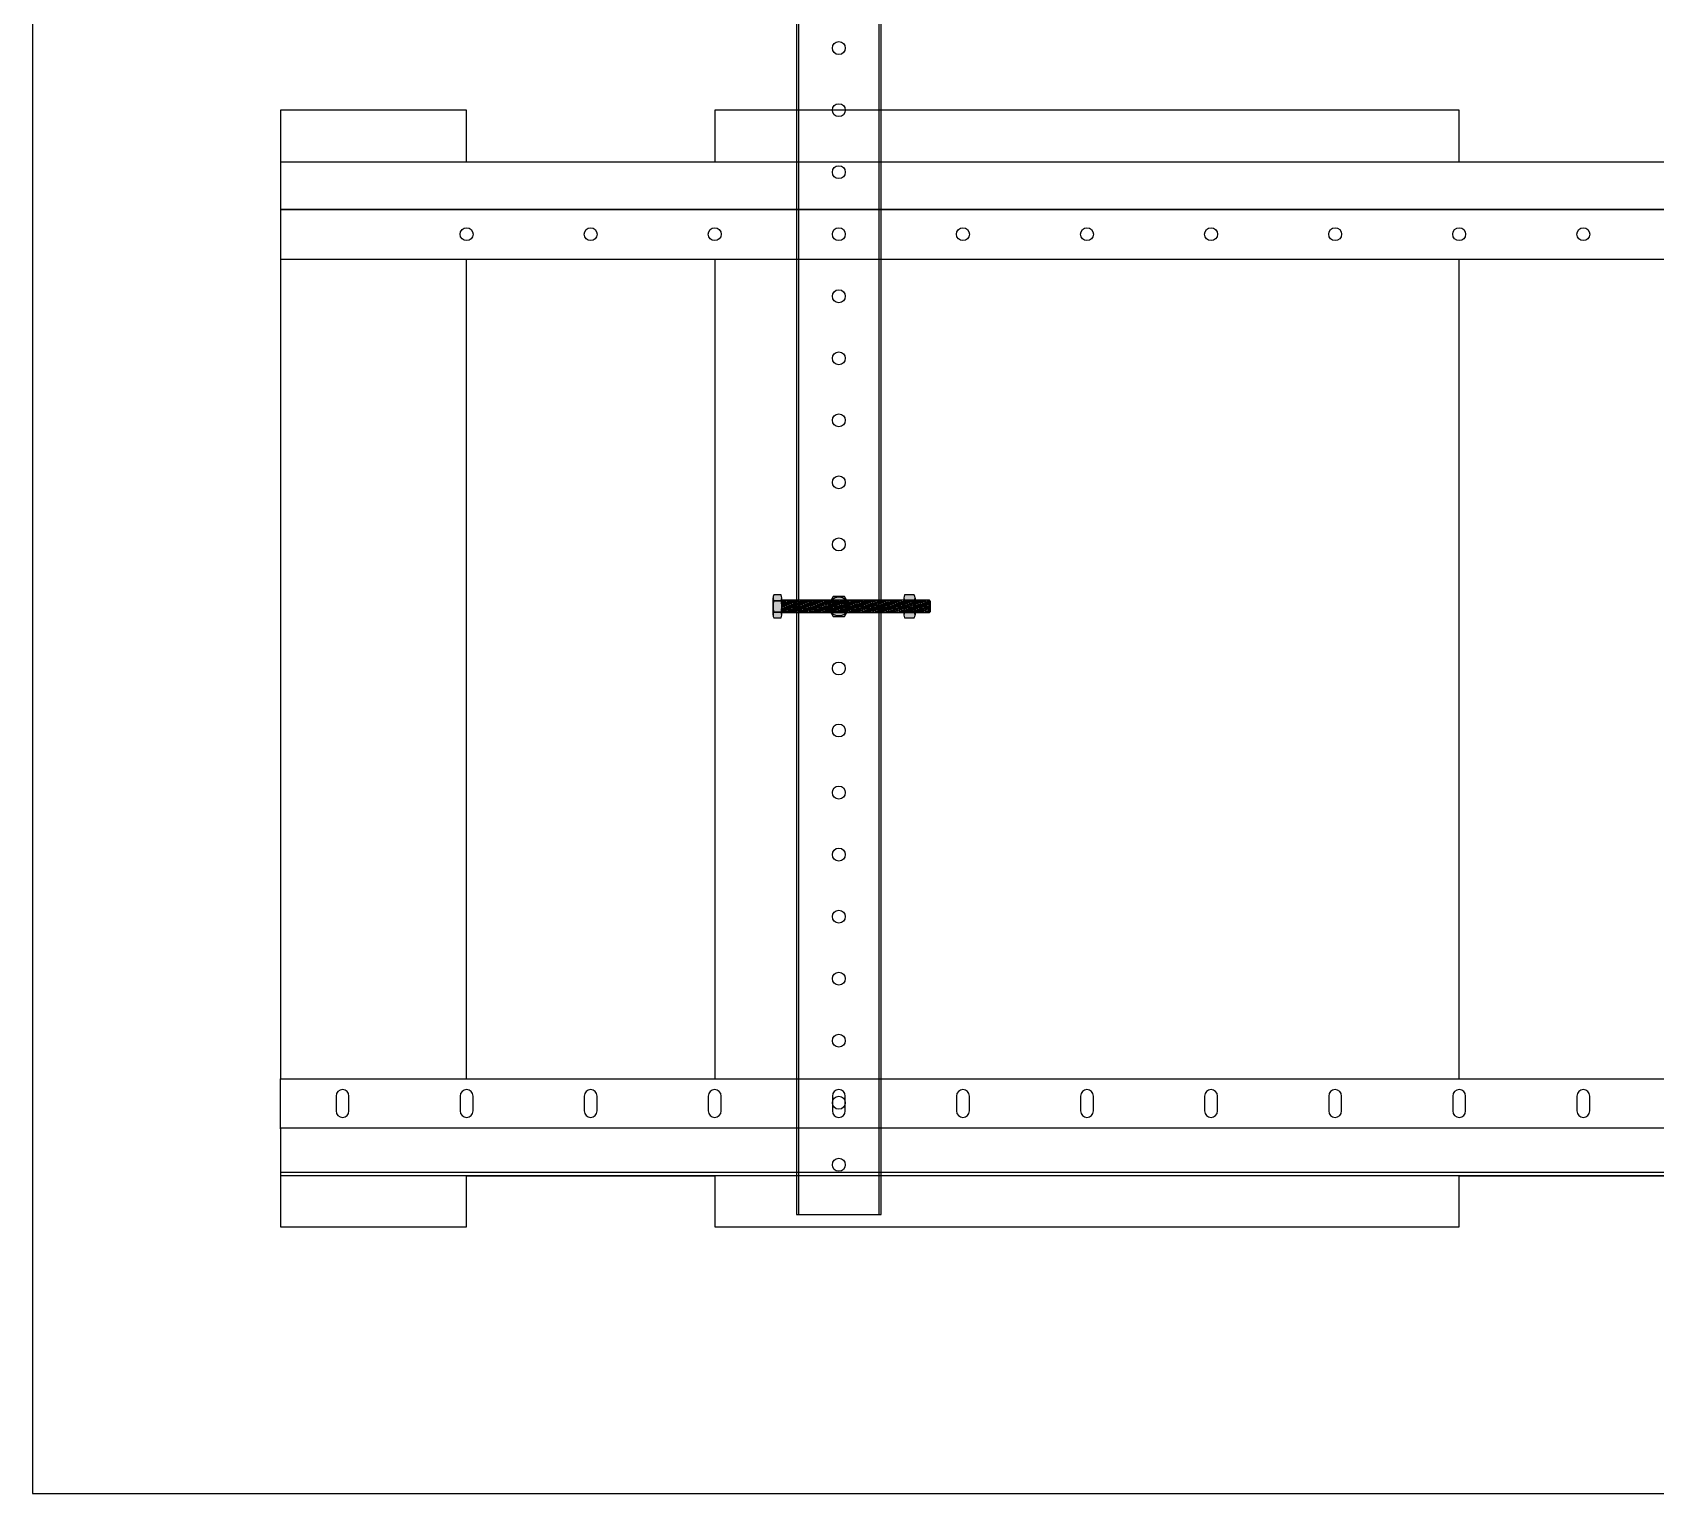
# Model space of a CAD drawing. Header units: millimetres. Extents: x -962357 to -591296, y -223672 to 59420.
# Drawn here: x -842405 to -841751, y -175226 to -174638 of the extents above; entities that cross this region are included whole.
import ezdxf

# ---------------------------------------------------------------- set-up
doc = ezdxf.new("R2010")
doc.units = ezdxf.units.MM
for name, color, linetype in [('000 - H A T C H', 8, 'Continuous'), ('000 - WIPEOUT', 250, 'Continuous'), ('001 - ASCESSORIES', 251, 'Continuous'), ('A11_ALU.SOLID SHEET', 2, 'Continuous')]:
    doc.layers.add(name, color=color, linetype=linetype)
pattern_1 = [(110, (-0.5, 0), (-0.939693, -0.34202), []), (110, (-0.2012, 0.6409), (-0.939693, -0.34202), [1.25, -0.25, 0, -0.25])]

# ---------------------------------------------------------------- blocks, each defined once
blk = doc.blocks.new('*U4876')
at = {"color": 3}
blk.add_wipeout([(-225, 7950), (225, 7950), (225, 7650), (-225, 7650)], dxfattribs=at).dxf.layer = '000 - WIPEOUT'
at = {"layer": 'A11_ALU.SOLID SHEET', "color": 0, "linetype": 'ByBlock'}
blk.add_lwpolyline([(-225, 7650), (225, 7650), (225, 7950), (-225, 7950)], close=True, dxfattribs=at)
blk = doc.blocks.new('*U4882')
at = {"layer": 'Defpoints'}
for p in [(0, 400), (0, 0)]:
    blk.add_point(p, dxfattribs=at)
blk.add_wipeout([(225, 250), (225, 325), (-225, 325), (-225, 250)]).dxf.layer = '000 - WIPEOUT'
at = {"layer": 'A11_ALU.SOLID SHEET', "color": 0}
blk.add_lwpolyline([(225, 250), (225, 325), (-225, 325), (-225, 250)], close=True, dxfattribs=at)
blk = doc.blocks.new('*U4940')
at = {"linetype": 'ByBlock'}
blk.add_wipeout([(8100, 0), (7200, 0), (7200, 39), (8100, 39)], dxfattribs=at).dxf.layer = '001 - ASCESSORIES'
at = {"color": 1, "linetype": 'ByBlock'}
blk.add_lwpolyline([(7200, 20), (8100, 20), (8100, 39), (7200, 39)], close=True, dxfattribs=at)
for points in [[(7577.6, 7), (7577.6, 13, 1), (7572.4, 13), (7572.4, 7, 1)], [(7627.6, 7), (7627.6, 13, 1), (7622.4, 13), (7622.4, 7, 1)], [(7677.6, 7), (7677.6, 13, 1), (7672.4, 13), (7672.4, 7, 1)], [(7727.6, 7), (7727.6, 13, 1), (7722.4, 13), (7722.4, 7, 1)], [(7777.6, 7), (7777.6, 13, 1), (7772.4, 13), (7772.4, 7, 1)], [(7827.6, 7), (7827.6, 13, 1), (7822.4, 13), (7822.4, 7, 1)], [(7877.6, 7), (7877.6, 13, 1), (7872.4, 13), (7872.4, 7, 1)], [(7927.6, 7), (7927.6, 13, 1), (7922.4, 13), (7922.4, 7, 1)], [(7977.6, 7), (7977.6, 13, 1), (7972.4, 13), (7972.4, 7, 1)], [(8027.6, 7), (8027.6, 13, 1), (8022.4, 13), (8022.4, 7, 1)], [(8077.6, 7), (8077.6, 13, 1), (8072.4, 13), (8072.4, 7, 1)]]:
    blk.add_lwpolyline(points, format="xyb", close=True, dxfattribs=at)
at = {"layer": '001 - ASCESSORIES'}
blk.add_lwpolyline([(7200, 37.8), (8100, 37.8), (8100, 39), (7200, 39)], close=True, dxfattribs=at)
at = {"layer": '001 - ASCESSORIES', "color": 1, "linetype": 'ByBlock'}
blk.add_lwpolyline([(8100, 0), (7200, 0), (7200, 20), (8100, 20)], close=True, dxfattribs=at)
blk = doc.blocks.new('*U4941')
at = {"linetype": 'ByBlock'}
blk.add_wipeout([(7200, -39), (8125, -39), (8125, 0), (7200, 0)], dxfattribs=at).dxf.layer = '000 - WIPEOUT'
at = {"layer": '001 - ASCESSORIES', "color": 1, "linetype": 'ByBlock'}
blk.add_lwpolyline([(8125, 0), (7200, 0), (7200, -20), (8125, -20)], close=True, dxfattribs=at)
at = {"layer": '001 - ASCESSORIES', "linetype": 'ByBlock'}
blk.add_lwpolyline([(8125, -20), (7200, -20), (7200, -39), (8125, -39)], close=True, dxfattribs=at)
for centre in [(7600, -10), (7650, -10), (7700, -10), (7750, -10), (7800, -10), (7850, -10), (7900, -10), (7950, -10), (8000, -10), (8050, -10)]:
    blk.add_circle(centre, 2.6, dxfattribs=at)
blk = doc.blocks.new('*U4907')
at = {"layer": '001 - ASCESSORIES'}
blk.add_lwpolyline([(2020, 17), (1500, 17), (1500, -17), (2020, -17)], close=True, dxfattribs=at)
at = {"layer": '001 - ASCESSORIES', "color": 0}
blk.add_lwpolyline([(2020, 16.2), (1500, 16.2), (1500, -16.2), (2020, -16.2)], close=True, dxfattribs=at)
at = {"layer": '001 - ASCESSORIES'}
for centre in [(1550, 0), (1575, 0), (1600, 0), (1625, 0), (1650, 0), (1675, 0), (1700, 0), (1725, 0), (1750, 0), (1775, 0), (1800, 0), (1825, 0), (1850, 0), (1875, 0), (1900, 0), (1925, 0), (1950, 0), (1975, 0), (2000, 0)]:
    blk.add_circle(centre, 2.6, dxfattribs=at)
blk = doc.blocks.new('*U4663')
at = {"layer": '001 - ASCESSORIES', "color": 0}
blk.add_lwpolyline([(4.62, 0), (2.31, 4), (-2.31, 4), (-4.62, 0), (-2.31, -4), (2.31, -4)], close=True, dxfattribs=at)
at = {"layer": '001 - ASCESSORIES', "color": 8}
blk.add_circle((0, 0), 3.85, dxfattribs=at)
at = {"layer": '001 - ASCESSORIES', "color": 0}
blk.add_circle((0, 0), 2.6, dxfattribs=at)
blk = doc.blocks.new('*U4664')
at = {"layer": '000 - H A T C H'}
h = blk.add_hatch(color=250, dxfattribs=at)
h.dxf.hatch_style = 1
h.paths.add_polyline_path([(4, -2.31), (4, 2.31), (0, 4.62), (-4, 2.31), (-4, -2.31), (0, -4.62)])
h.paths.add_polyline_path([(0, -2.6, -1), (0, 2.6, -1)], flags=16)
at = {"layer": '001 - ASCESSORIES', "color": 0, "rotation": 270}
blk.add_blockref('*U4663', (0, 0), dxfattribs=at)
blk = doc.blocks.new('*U4682')
at = {"color": 1}
for p, q in [((-3.46, 3.5), (3.46, 3.5)), ((-3.46, 0), (3.46, 0))]:
    blk.add_line(p, q, dxfattribs=at)
at = {"color": 0}
for points in [[(-2.31, 3.21, 0.249855), (-4.62, 3.21), (-4.62, 0.29, 0.249855), (-2.31, 0.29)], [(2.31, 3.21, 0.062432), (0, 3.5, 0.062432), (-2.31, 3.21), (-2.31, 0.29, 0.061701), (0, 0, 0.061701), (2.31, 0.29)], [(4.62, 3.21, 0.249855), (2.31, 3.21), (2.31, 0.29, 0.249855), (4.62, 0.29)]]:
    blk.add_lwpolyline(points, format="xyb", close=True, dxfattribs=at)
blk = doc.blocks.new('*U4696')
at = {"layer": '000 - H A T C H'}
h = blk.add_hatch(dxfattribs=at)
h.set_pattern_fill('ANSI35', color=8, scale=4, angle=65)
h.set_pattern_definition(pattern_1)
h.paths.add_polyline_path([(0, -2.5), (59.5, -2.5), (59.5, 2.5), (0, 2.5)])
at = {"color": 8}
blk.add_line((59.5, -2.5), (59.5, 2.5), dxfattribs=at)
at = {"color": 1}
blk.add_lwpolyline([(59.5, 2.5), (0, 2.5), (0, -2.5), (59.5, -2.5), (60, -2), (60, 2)], close=True, dxfattribs=at)
blk = doc.blocks.new('*U4748')
at = {"layer": '000 - H A T C H'}
h = blk.add_hatch(color=250, dxfattribs=at)
h.dxf.hatch_style = 1
edge = h.paths.add_edge_path()
edge.add_line((-0.29, -4.62), (-3.21, -4.62))
edge.add_arc((-1.05, -3.46), 2.45, 180, 208.05689, ccw=False)
edge.add_line((-3.5, -3.46), (-3.5, -0.01))
edge.add_arc((5.86, 0), 9.36, 179.97608, 180.02392, ccw=False)
edge.add_line((-3.5, 0), (-3.5, 0))
edge.add_arc((5.86, 0), 9.36, 179.97608, 180.02392, ccw=False)
edge.add_line((-3.5, 0.01), (-3.5, 3.46))
edge.add_arc((-1.05, 3.46), 2.45, 151.94311, 180, ccw=False)
edge.add_line((-3.21, 4.62), (-0.29, 4.62))
edge.add_arc((-2.45, 3.46), 2.45, 360, 388.05689, ccw=False)
edge.add_line((0, 3.46), (0, -3.46))
edge.add_arc((-2.45, -3.46), 2.45, 331.94311, 360, ccw=False)
blk.add_blockref('*U4696', (0, 0))
at = {"layer": '001 - ASCESSORIES', "rotation": 90}
blk.add_blockref('*U4682', (0, 0), dxfattribs=at)
blk = doc.blocks.new('*U4662')
at = {"color": 1}
for p, q in [((-3.46, 4.5), (3.46, 4.5)), ((-3.46, 0), (3.46, 0))]:
    blk.add_line(p, q, dxfattribs=at)
at = {"color": 0}
for points in [[(-2.31, 4.21, 0.249893), (-4.62, 4.21), (-4.62, 0.29, 0.249893), (-2.31, 0.29)], [(2.31, 4.21, 0.062422), (0, 4.5, 0.062422), (-2.31, 4.21), (-2.31, 0.29, 0.061692), (0, 0, 0.061692), (2.31, 0.29)], [(4.62, 4.21, 0.249893), (2.31, 4.21), (2.31, 0.29, 0.249893), (4.62, 0.29)]]:
    blk.add_lwpolyline(points, format="xyb", close=True, dxfattribs=at)
blk = doc.blocks.new('*U4707')
at = {"layer": '000 - H A T C H'}
h = blk.add_hatch(color=250, dxfattribs=at)
h.dxf.hatch_style = 1
edge = h.paths.add_edge_path()
edge.add_line((0.29, 4.62), (4.21, 4.62))
edge.add_arc((2.05, 3.46), 2.45, 0, 28.06093, ccw=False)
edge.add_line((4.5, 3.46), (4.5, 0.01))
edge.add_arc((-4.86, 0), 9.36, -0.02392, 0.02392, ccw=False)
edge.add_line((4.5, 0), (4.5, 0))
edge.add_arc((-4.86, 0), 9.36, -0.02392, 0.02392, ccw=False)
edge.add_line((4.5, -0.01), (4.5, -3.46))
edge.add_arc((2.05, -3.46), 2.45, -28.06093, 0, ccw=False)
edge.add_line((4.21, -4.62), (0.29, -4.62))
edge.add_arc((2.45, -3.46), 2.45, 180, 208.06093, ccw=False)
edge.add_line((0, -3.46), (0, 3.46))
edge.add_arc((2.45, 3.46), 2.45, 151.93907, 180, ccw=False)
at = {"layer": '001 - ASCESSORIES', "color": 0, "rotation": 270}
blk.add_blockref('*U4662', (0, 0), dxfattribs=at)
blk = doc.blocks.new('*U4821')
at = {"layer": '001 - ASCESSORIES'}
blk.add_blockref('*U4748', (-23, 0), dxfattribs=at)
at = {"layer": '001 - ASCESSORIES', "color": 2}
for rotation in [90, 90, 270, 270]:
    blk.add_blockref('*U4664', (0, 0), dxfattribs=dict(at, rotation=rotation))
at = {"layer": '001 - ASCESSORIES', "color": 1}
blk.add_blockref('*U4707', (26.2, 0), dxfattribs=at)
blk = doc.blocks.new('*U4956')
blk.add_lwpolyline([(-90014.24, 5618.01), (-90014.24, 4315), (-97724.95, 4315), (-97724.95, 548.02), (-81222.61, 548.02), (-81222.61, 5618.01)], close=True)
at = {"layer": 'A11_ALU.SOLID SHEET', "color": 0, "linetype": 'ByBlock', "rotation": 90}
blk.add_blockref('*U4876', (-89500, 880.5), dxfattribs=at)
at = {"layer": 'A11_ALU.SOLID SHEET', "color": 0, "linetype": 'ByBlock', "rotation": 90.00000000000011}
blk.add_blockref('*U4882', (-97300, 880.5), dxfattribs=at)
at = {"layer": '001 - ASCESSORIES', "linetype": 'ByBlock', "rotation": 180}
for name, p in [('*U4941', (-89500, 1045.5)), ('*U4940', (-89525, 715))]:
    blk.add_blockref(name, p, dxfattribs=at)
at = {"layer": '001 - ASCESSORIES', "linetype": 'ByBlock', "rotation": 270}
blk.add_blockref('*U4907', (-97400, 2680.5), dxfattribs=at)
at = {"layer": '001 - ASCESSORIES', "linetype": 'ByBlock'}
blk.add_blockref('*U4821', (-97400, 905.5), dxfattribs=at)
blk = doc.blocks.new('*U707')
at = {"color": 3}
blk.add_wipeout([(-225, 7950), (225, 7950), (225, 7650), (-225, 7650)], dxfattribs=at).dxf.layer = '000 - WIPEOUT'
at = {"layer": 'A11_ALU.SOLID SHEET', "color": 0, "linetype": 'ByBlock'}
blk.add_lwpolyline([(-225, 7650), (225, 7650), (225, 7950), (-225, 7950)], close=True, dxfattribs=at)
blk = doc.blocks.new('*U486')
at = {"layer": 'Defpoints'}
for p in [(0, 400), (0, 0)]:
    blk.add_point(p, dxfattribs=at)
blk.add_wipeout([(225, 250), (225, 325), (-225, 325), (-225, 250)]).dxf.layer = '000 - WIPEOUT'
at = {"layer": 'A11_ALU.SOLID SHEET', "color": 0}
blk.add_lwpolyline([(225, 250), (225, 325), (-225, 325), (-225, 250)], close=True, dxfattribs=at)
blk = doc.blocks.new('*U552')
at = {"linetype": 'ByBlock'}
blk.add_wipeout([(8100, 0), (7200, 0), (7200, 39), (8100, 39)], dxfattribs=at).dxf.layer = '001 - ASCESSORIES'
at = {"color": 1, "linetype": 'ByBlock'}
blk.add_lwpolyline([(7200, 20), (8100, 20), (8100, 39), (7200, 39)], close=True, dxfattribs=at)
for points in [[(7577.6, 7), (7577.6, 13, 1), (7572.4, 13), (7572.4, 7, 1)], [(7627.6, 7), (7627.6, 13, 1), (7622.4, 13), (7622.4, 7, 1)], [(7677.6, 7), (7677.6, 13, 1), (7672.4, 13), (7672.4, 7, 1)], [(7727.6, 7), (7727.6, 13, 1), (7722.4, 13), (7722.4, 7, 1)], [(7777.6, 7), (7777.6, 13, 1), (7772.4, 13), (7772.4, 7, 1)], [(7827.6, 7), (7827.6, 13, 1), (7822.4, 13), (7822.4, 7, 1)], [(7877.6, 7), (7877.6, 13, 1), (7872.4, 13), (7872.4, 7, 1)], [(7927.6, 7), (7927.6, 13, 1), (7922.4, 13), (7922.4, 7, 1)], [(7977.6, 7), (7977.6, 13, 1), (7972.4, 13), (7972.4, 7, 1)], [(8027.6, 7), (8027.6, 13, 1), (8022.4, 13), (8022.4, 7, 1)], [(8077.6, 7), (8077.6, 13, 1), (8072.4, 13), (8072.4, 7, 1)]]:
    blk.add_lwpolyline(points, format="xyb", close=True, dxfattribs=at)
at = {"layer": '001 - ASCESSORIES'}
blk.add_lwpolyline([(7200, 37.8), (8100, 37.8), (8100, 39), (7200, 39)], close=True, dxfattribs=at)
at = {"layer": '001 - ASCESSORIES', "color": 1, "linetype": 'ByBlock'}
blk.add_lwpolyline([(8100, 0), (7200, 0), (7200, 20), (8100, 20)], close=True, dxfattribs=at)
blk = doc.blocks.new('*U553')
at = {"linetype": 'ByBlock'}
blk.add_wipeout([(7200, -39), (8125, -39), (8125, 0), (7200, 0)], dxfattribs=at).dxf.layer = '000 - WIPEOUT'
at = {"layer": '001 - ASCESSORIES', "color": 1, "linetype": 'ByBlock'}
blk.add_lwpolyline([(8125, 0), (7200, 0), (7200, -20), (8125, -20)], close=True, dxfattribs=at)
at = {"layer": '001 - ASCESSORIES', "linetype": 'ByBlock'}
blk.add_lwpolyline([(8125, -20), (7200, -20), (7200, -39), (8125, -39)], close=True, dxfattribs=at)
for centre in [(7600, -10), (7650, -10), (7700, -10), (7750, -10), (7800, -10), (7850, -10), (7900, -10), (7950, -10), (8000, -10), (8050, -10)]:
    blk.add_circle(centre, 2.6, dxfattribs=at)
blk = doc.blocks.new('*U521')
at = {"layer": '001 - ASCESSORIES'}
blk.add_lwpolyline([(2020, 17), (1500, 17), (1500, -17), (2020, -17)], close=True, dxfattribs=at)
at = {"layer": '001 - ASCESSORIES', "color": 0}
blk.add_lwpolyline([(2020, 16.2), (1500, 16.2), (1500, -16.2), (2020, -16.2)], close=True, dxfattribs=at)
at = {"layer": '001 - ASCESSORIES'}
for centre in [(1550, 0), (1575, 0), (1600, 0), (1625, 0), (1650, 0), (1675, 0), (1700, 0), (1725, 0), (1750, 0), (1775, 0), (1800, 0), (1825, 0), (1850, 0), (1875, 0), (1900, 0), (1925, 0), (1950, 0), (1975, 0), (2000, 0)]:
    blk.add_circle(centre, 2.6, dxfattribs=at)
blk = doc.blocks.new('*U350')
at = {"layer": '001 - ASCESSORIES', "color": 0}
blk.add_lwpolyline([(4.62, 0), (2.31, 4), (-2.31, 4), (-4.62, 0), (-2.31, -4), (2.31, -4)], close=True, dxfattribs=at)
at = {"layer": '001 - ASCESSORIES', "color": 8}
blk.add_circle((0, 0), 3.85, dxfattribs=at)
at = {"layer": '001 - ASCESSORIES', "color": 0}
blk.add_circle((0, 0), 2.6, dxfattribs=at)
blk = doc.blocks.new('*U671')
at = {"layer": '000 - H A T C H'}
h = blk.add_hatch(color=250, dxfattribs=at)
h.dxf.hatch_style = 1
h.paths.add_polyline_path([(4, -2.31), (4, 2.31), (0, 4.62), (-4, 2.31), (-4, -2.31), (0, -4.62)])
h.paths.add_polyline_path([(0, -2.6, -1), (0, 2.6, -1)], flags=16)
at = {"layer": '001 - ASCESSORIES', "color": 0, "rotation": 270}
blk.add_blockref('*U350', (0, 0), dxfattribs=at)
blk = doc.blocks.new('*U351')
at = {"color": 1}
for p, q in [((-3.46, 3.5), (3.46, 3.5)), ((-3.46, 0), (3.46, 0))]:
    blk.add_line(p, q, dxfattribs=at)
at = {"color": 0}
for points in [[(-2.31, 3.21, 0.249855), (-4.62, 3.21), (-4.62, 0.29, 0.249855), (-2.31, 0.29)], [(2.31, 3.21, 0.062432), (0, 3.5, 0.062432), (-2.31, 3.21), (-2.31, 0.29, 0.061701), (0, 0, 0.061701), (2.31, 0.29)], [(4.62, 3.21, 0.249855), (2.31, 3.21), (2.31, 0.29, 0.249855), (4.62, 0.29)]]:
    blk.add_lwpolyline(points, format="xyb", close=True, dxfattribs=at)
blk = doc.blocks.new('*U365')
at = {"layer": '000 - H A T C H'}
h = blk.add_hatch(dxfattribs=at)
h.set_pattern_fill('ANSI35', color=8, scale=4, angle=65)
h.set_pattern_definition(pattern_1)
h.paths.add_polyline_path([(0, -2.5), (59.5, -2.5), (59.5, 2.5), (0, 2.5)])
at = {"color": 8}
blk.add_line((59.5, -2.5), (59.5, 2.5), dxfattribs=at)
at = {"color": 1}
blk.add_lwpolyline([(59.5, 2.5), (0, 2.5), (0, -2.5), (59.5, -2.5), (60, -2), (60, 2)], close=True, dxfattribs=at)
blk = doc.blocks.new('*U583')
at = {"layer": '000 - H A T C H'}
h = blk.add_hatch(color=250, dxfattribs=at)
h.dxf.hatch_style = 1
edge = h.paths.add_edge_path()
edge.add_line((-0.29, -4.62), (-3.21, -4.62))
edge.add_arc((-1.05, -3.46), 2.45, 180, 208.05689, ccw=False)
edge.add_line((-3.5, -3.46), (-3.5, -0.01))
edge.add_arc((5.86, 0), 9.36, 179.97608, 180.02392, ccw=False)
edge.add_line((-3.5, 0), (-3.5, 0))
edge.add_arc((5.86, 0), 9.36, 179.97608, 180.02392, ccw=False)
edge.add_line((-3.5, 0.01), (-3.5, 3.46))
edge.add_arc((-1.05, 3.46), 2.45, 151.94311, 180, ccw=False)
edge.add_line((-3.21, 4.62), (-0.29, 4.62))
edge.add_arc((-2.45, 3.46), 2.45, 360, 388.05689, ccw=False)
edge.add_line((0, 3.46), (0, -3.46))
edge.add_arc((-2.45, -3.46), 2.45, 331.94311, 360, ccw=False)
blk.add_blockref('*U365', (0, 0))
at = {"layer": '001 - ASCESSORIES', "rotation": 90}
blk.add_blockref('*U351', (0, 0), dxfattribs=at)
blk = doc.blocks.new('*U349')
at = {"color": 1}
for p, q in [((-3.46, 4.5), (3.46, 4.5)), ((-3.46, 0), (3.46, 0))]:
    blk.add_line(p, q, dxfattribs=at)
at = {"color": 0}
for points in [[(-2.31, 4.21, 0.249893), (-4.62, 4.21), (-4.62, 0.29, 0.249893), (-2.31, 0.29)], [(2.31, 4.21, 0.062422), (0, 4.5, 0.062422), (-2.31, 4.21), (-2.31, 0.29, 0.061692), (0, 0, 0.061692), (2.31, 0.29)], [(4.62, 4.21, 0.249893), (2.31, 4.21), (2.31, 0.29, 0.249893), (4.62, 0.29)]]:
    blk.add_lwpolyline(points, format="xyb", close=True, dxfattribs=at)
blk = doc.blocks.new('*U667')
at = {"layer": '000 - H A T C H'}
h = blk.add_hatch(color=250, dxfattribs=at)
h.dxf.hatch_style = 1
edge = h.paths.add_edge_path()
edge.add_line((0.29, 4.62), (4.21, 4.62))
edge.add_arc((2.05, 3.46), 2.45, 0, 28.06093, ccw=False)
edge.add_line((4.5, 3.46), (4.5, 0.01))
edge.add_arc((-4.86, 0), 9.36, -0.02392, 0.02392, ccw=False)
edge.add_line((4.5, 0), (4.5, 0))
edge.add_arc((-4.86, 0), 9.36, -0.02392, 0.02392, ccw=False)
edge.add_line((4.5, -0.01), (4.5, -3.46))
edge.add_arc((2.05, -3.46), 2.45, -28.06093, 0, ccw=False)
edge.add_line((4.21, -4.62), (0.29, -4.62))
edge.add_arc((2.45, -3.46), 2.45, 180, 208.06093, ccw=False)
edge.add_line((0, -3.46), (0, 3.46))
edge.add_arc((2.45, 3.46), 2.45, 151.93907, 180, ccw=False)
at = {"layer": '001 - ASCESSORIES', "color": 0, "rotation": 270}
blk.add_blockref('*U349', (0, 0), dxfattribs=at)
blk = doc.blocks.new('*U686')
at = {"layer": '001 - ASCESSORIES'}
blk.add_blockref('*U583', (-23, 0), dxfattribs=at)
at = {"layer": '001 - ASCESSORIES', "color": 2}
for rotation in [90, 90, 270, 270]:
    blk.add_blockref('*U671', (0, 0), dxfattribs=dict(at, rotation=rotation))
at = {"layer": '001 - ASCESSORIES', "color": 1}
blk.add_blockref('*U667', (26.2, 0), dxfattribs=at)

msp = doc.modelspace()

# ---------------------------------------------------------------- block references
msp.add_blockref('*U4956', (-744680, -175774.39))

# ---------------------------------------------------------------- next in the draw order: linework, layer by layer
msp.add_lwpolyline([(-834694.24, -170156.38), (-834694.24, -171459.4), (-842404.95, -171459.4), (-842404.95, -175226.37), (-825902.61, -175226.37), (-825902.61, -170156.38)], close=True)

# ---------------------------------------------------------------- next in the draw order: block references
at = {"layer": 'A11_ALU.SOLID SHEET', "color": 0, "linetype": 'ByBlock', "rotation": 90}
msp.add_blockref('*U707', (-834180, -174893.89), dxfattribs=at)

# ---------------------------------------------------------------- next in the draw order: block references
at = {"layer": 'A11_ALU.SOLID SHEET', "color": 0, "linetype": 'ByBlock', "rotation": 90.00000000000011}
msp.add_blockref('*U486', (-841980, -174893.89), dxfattribs=at)

# ---------------------------------------------------------------- next in the draw order: block references
at = {"layer": '001 - ASCESSORIES', "linetype": 'ByBlock', "rotation": 180}
for name, p in [('*U553', (-834180, -174728.89)), ('*U552', (-834205, -175059.19))]:
    msp.add_blockref(name, p, dxfattribs=at)

# ---------------------------------------------------------------- next in the draw order: block references
at = {"layer": '001 - ASCESSORIES', "linetype": 'ByBlock', "rotation": 270}
msp.add_blockref('*U521', (-842080, -173093.89), dxfattribs=at)

# ---------------------------------------------------------------- next in the draw order: block references
at = {"layer": '001 - ASCESSORIES', "linetype": 'ByBlock'}
msp.add_blockref('*U686', (-842080, -174868.89), dxfattribs=at)

doc.saveas('drawing.dxf')
